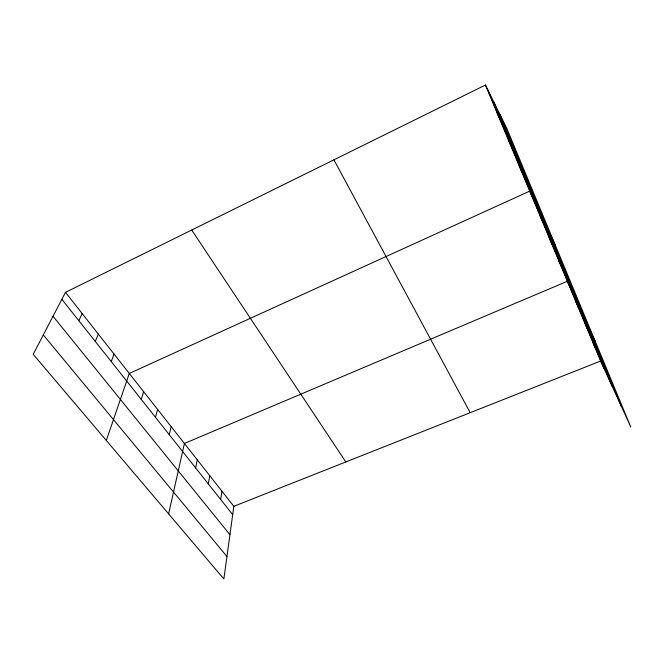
<?xml version="1.0" encoding="UTF-8"?>
<svg xmlns="http://www.w3.org/2000/svg" width="664" height="664" viewBox="0 0 664 664"><rect width="100%" height="100%" fill="white"/><g stroke="black" fill="none" stroke-linecap="round" stroke-linejoin="round"><path stroke-width="1" d="M65.495 292.343L233.836 506.3L223.859 578.975L33.2 354.31L65.495 292.343L485.442 85.025L506.732 128.21L630.8 427.027L600.63 361.033L485.442 85.025M220.664 499.469L221.959 491.211M208.322 483.907L209.774 475.723M195.639 467.929L197.258 459.812M168.614 513.87L184.409 443.477L567.338 281.279L595.566 342.159M169.212 434.621L171.196 426.695M155.442 417.266L157.625 409.439M141.274 399.413L143.665 391.694M106.306 440.456L129.306 373.442L529.714 191.116L555.137 244.784M111.228 361.54L114.075 354.078M95.276 341.445L98.372 334.125M78.833 320.712L82.187 313.557M233.836 506.3L600.63 361.033M43.301 334.93L226.939 556.532M53.029 316.272L229.935 534.686M61.86 299.323L232.691 514.625M191.73 230.026L345.828 461.945M333.926 159.833L470.187 412.693M497.095 112.955L499.594 118.092M508.35 139.913L510.973 145.366M519.215 165.95L521.954 171.694M539.575 214.738L542.513 220.987M549.12 237.621L552.149 244.086M558.374 259.79L561.478 266.455M576.037 302.12L579.29 309.15M584.478 322.339L587.789 329.535M592.67 341.968L596.04 349.314M499.992 114.54L621.404 406.476M493.576 101.526L612.324 386.622M487.808 89.823L604.049 368.512"/></g></svg>
